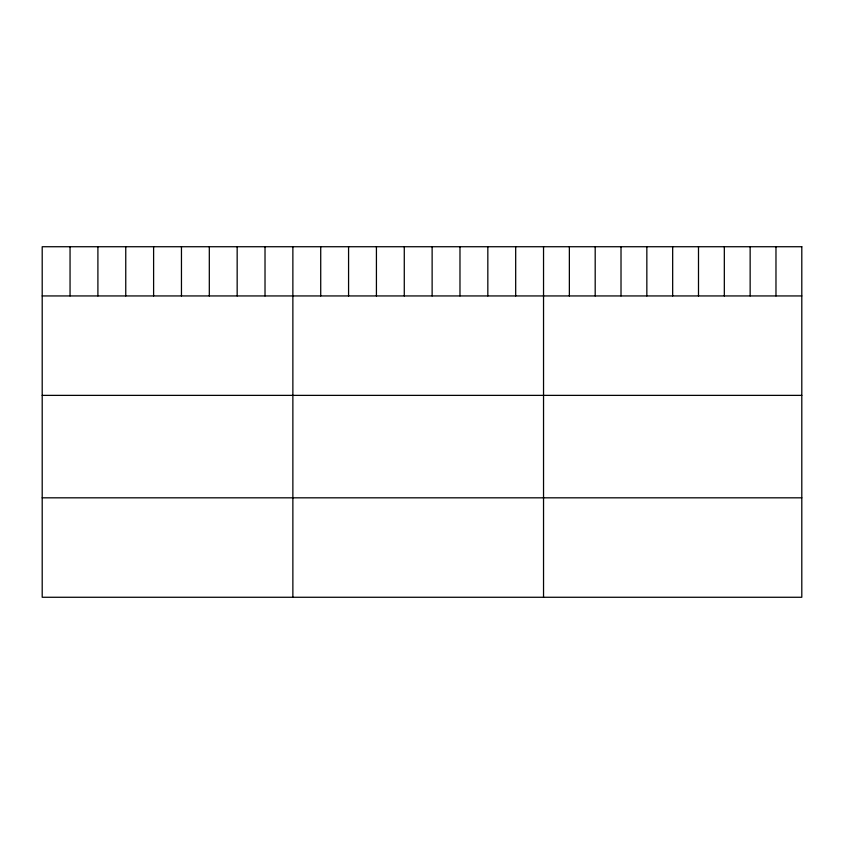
<?xml version="1.0" encoding="UTF-8"?>
<svg xmlns="http://www.w3.org/2000/svg" width="844" height="844" viewBox="0 0 844 844"><rect width="100%" height="100%" fill="white"/><g stroke="black" fill="none" stroke-linecap="round" stroke-linejoin="round"><path stroke-width="1.27" d="M42.2 295.938L801.8 295.938M42.2 395.372L801.8 395.372M42.2 497.823L801.8 497.823M775.974 246.733L775.974 295.938M750.147 246.733L750.147 295.938M724.321 246.733L724.321 295.938M698.494 246.733L698.494 295.938M672.668 246.733L672.668 295.938M646.842 246.733L646.842 295.938M621.015 246.733L621.015 295.938M595.189 246.733L595.189 295.938M569.362 246.733L569.362 295.938M543.536 246.733L543.536 597.267M515.684 246.733L515.684 295.938M487.832 246.733L487.832 295.938M459.98 246.733L459.98 295.938M432.128 246.733L432.128 295.938M404.276 246.733L404.276 295.938M376.424 246.733L376.424 295.938M348.572 246.733L348.572 295.938M320.72 246.733L320.72 295.938M292.868 246.733L292.868 597.267M265.016 246.733L265.016 295.938M237.164 246.733L237.164 295.938M209.312 246.733L209.312 295.938M181.46 246.733L181.46 295.938M153.608 246.733L153.608 295.938M125.756 246.733L125.756 295.938M97.904 246.733L97.904 295.938M70.052 246.733L70.052 295.938M801.8 246.733L42.2 246.733L42.2 597.267L801.8 597.267L801.8 246.733"/></g></svg>
